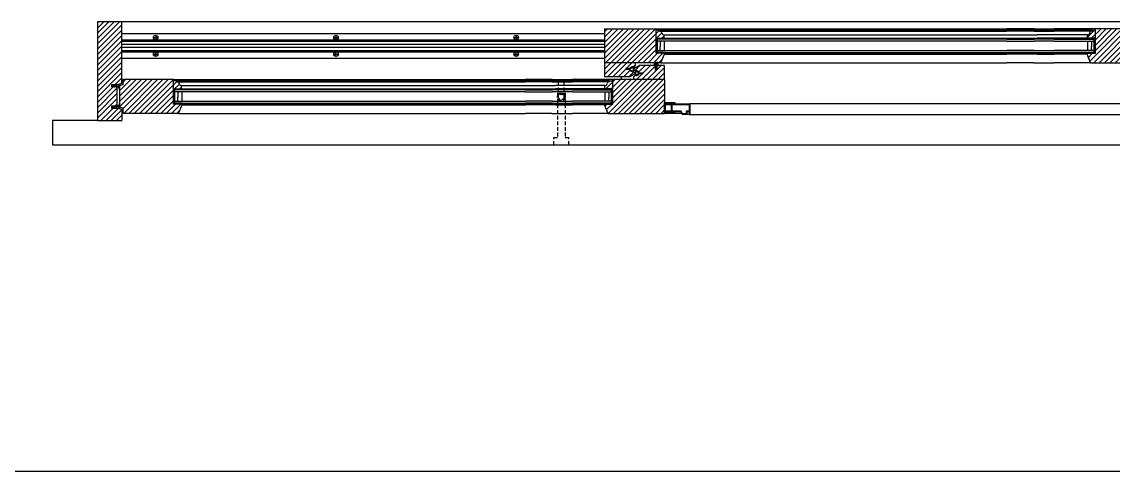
# Model space of a CAD drawing. Header units: inches. Extents: x 1985 to 11287, y 379 to 3234.
# Drawn here: x 7955.9 to 8028.5, y 1856.8 to 1886.7 of the extents above; entities that cross this region are included whole.
import ezdxf

# ---------------------------------------------------------------- set-up
doc = ezdxf.new("R2010")
doc.units = ezdxf.units.IN
doc.header["$MEASUREMENT"] = 0
doc.linetypes.add('HIDDEN', pattern=[0.375, 0.25, -0.125])
for name, color, linetype in [('glass 99', 6, 'CONTINUOUS'), ('glazing tape 99', 7, 'CONTINUOUS'), ('hardware 99', 94, 'CONTINUOUS'), ('hatch 99', 1, 'CONTINUOUS'), ('screen 99', 4, 'CONTINUOUS'), ('separation 99', 3, 'CONTINUOUS'), ('weatherstripping 99', 5, 'CONTINUOUS'), ('wood detail 99', 7, 'CONTINUOUS')]:
    doc.layers.add(name, color=color, linetype=linetype)

msp = doc.modelspace()

# ---------------------------------------------------------------- hatches: boundary and pattern name
at = {"layer": 'glazing tape 99'}
h = msp.add_hatch(color=7, dxfattribs=at)
h.paths.add_polyline_path([(7998.142768, 1885.609675), (7998.642768, 1885.609675), (7998.642768, 1885.547175), (7998.142768, 1885.547175)])
h.paths.add_polyline_path([(7998.166268, 1884.672175), (7998.666268, 1884.672175), (7998.666268, 1884.609675), (7998.166268, 1884.609675)])
h = msp.add_hatch(color=7, dxfattribs=at)
h.paths.add_polyline_path([(8026.814767, 1885.609675), (8027.314767, 1885.609675), (8027.314767, 1885.547175), (8026.814767, 1885.547175)])
h.paths.add_polyline_path([(8026.791267, 1884.672175), (8027.291267, 1884.672175), (8027.291267, 1884.609675), (8026.791267, 1884.609675)])
h = msp.add_hatch(color=7, dxfattribs=at)
h.paths.add_polyline_path([(7966.01777, 1882.234675), (7966.51777, 1882.234675), (7966.51777, 1882.172175), (7966.01777, 1882.172175)])
h.paths.add_polyline_path([(7966.04127, 1881.297175), (7966.54127, 1881.297175), (7966.54127, 1881.234675), (7966.04127, 1881.234675)])
h = msp.add_hatch(color=7, dxfattribs=at)
h.paths.add_polyline_path([(7994.689768, 1882.234675), (7995.189768, 1882.234675), (7995.189768, 1882.172175), (7994.689768, 1882.172175)])
h.paths.add_polyline_path([(7994.666268, 1881.297175), (7995.166268, 1881.297175), (7995.166268, 1881.234675), (7994.666268, 1881.234675)])
at = {"layer": 'hatch 99'}
h = msp.add_hatch(dxfattribs=at)
h.set_pattern_fill('ANSI31', color=256, scale=2, style=0)
h.set_pattern_definition([(45, (8350.0272, 631.02632), (-0.176776695, 0.176776695), [])])
h.paths.add_polyline_path([(7962.54127, 1886.703425), (7960.91627, 1886.703425), (7960.91627, 1880.140925), (7962.54127, 1880.140925), (7962.54127, 1880.8753), (7962.21327, 1880.966175), (7961.943116, 1880.966175), (7961.85377, 1880.966175), (7961.85377, 1881.091175), (7962.21327, 1881.091175), (7962.21327, 1882.378175), (7961.85377, 1882.378175), (7961.85377, 1882.503175), (7962.21327, 1882.503175), (7962.54127, 1882.59405), (7962.54127, 1882.859675)])
h.paths.add_polyline_path([(7965.978756, 1882.859675), (7962.60377, 1882.859675), (7962.60377, 1882.515928), (7962.38177, 1882.453418), (7962.38177, 1881.015933), (7962.60377, 1880.953423), (7962.60377, 1880.609675), (7966.300198, 1880.609675), (7966.54127, 1881.172175), (7966.54127, 1881.234675), (7965.978756, 1881.234675)])
h.paths.add_polyline_path([(7966.51777, 1882.461175, -0.375199902), (7966.36152, 1882.586175, 0.350781059), (7966.218392, 1882.711175), (7966.20527, 1882.711175), (7966.20527, 1882.773675), (7965.978756, 1882.773675), (7965.978756, 1882.234675), (7966.51777, 1882.234675)], flags=17)
h = msp.add_hatch(dxfattribs=at)
h.set_pattern_fill('ANSI31', color=256, scale=2, style=0)
h.set_pattern_definition([(45, (8350.0272, 627.41917), (-0.176776695, 0.176776695), [])])
h.paths.add_polyline_path([(7998.642768, 1885.836175, -0.375199902), (7998.486518, 1885.961175, 0.350781059), (7998.34339, 1886.086175), (7998.330268, 1886.086175), (7998.330268, 1886.148675), (7998.103754, 1886.148675), (7998.103754, 1885.609675), (7998.642768, 1885.609675)], flags=17)
h.paths.add_polyline_path([(7998.103754, 1886.234675), (7994.666268, 1886.234675), (7994.666268, 1883.984675), (7998.425197, 1883.984675), (7998.666268, 1884.547175), (7998.666268, 1884.609675), (7998.103754, 1884.609675)])
h.paths.add_polyline_path([(7996.728768, 1883.797179), (7996.728768, 1883.984675), (7994.666268, 1883.984675), (7994.666268, 1883.047175), (7996.353762, 1883.047175), (7996.728768, 1883.263686), (7996.728768, 1883.313923), (7996.364383, 1883.524301), (7996.083058, 1883.524301), (7996.083058, 1883.586801), (7996.364382, 1883.586801)])
h.paths.add_polyline_path([(7998.666268, 1883.797175), (7998.153916, 1883.797175), (7998.153916, 1883.483569), (7998.059916, 1883.483569), (7998.059916, 1883.797175), (7996.978762, 1883.797175), (7996.603768, 1883.580673), (7996.603768, 1883.530429), (7996.968149, 1883.320054), (7997.249478, 1883.320054), (7997.249478, 1883.257554), (7996.968149, 1883.257554), (7996.603768, 1883.047179), (7996.603768, 1882.859675), (7998.666268, 1882.859675)])
h.paths.add_polyline_path([(7998.666268, 1882.859675), (7995.228783, 1882.859675), (7995.228783, 1881.234675), (7994.666268, 1881.234675), (7994.666268, 1881.172175), (7994.90734, 1880.609675), (7998.666268, 1880.609675)])
h.paths.add_polyline_path([(7995.228783, 1882.773675), (7994.998968, 1882.773675), (7994.998968, 1882.711175), (7994.986705, 1882.711175, 0.35125577), (7994.846498, 1882.588987, -0.380557848), (7994.689768, 1882.461175), (7994.689768, 1882.234675), (7995.228783, 1882.234675)], flags=17)
h = msp.add_hatch(dxfattribs=at)
h.set_pattern_fill('ANSI31', color=256, scale=2, style=0)
h.set_pattern_definition([(45, (-786.7873, -2347.63875), (-0.176776695, 0.176776695), [])])
h.paths.add_polyline_path([(8027.353781, 1886.148675), (8027.123967, 1886.148675), (8027.123967, 1886.086175), (8027.111704, 1886.086175, 0.35125577), (8026.971496, 1885.963987, -0.380557848), (8026.814767, 1885.836175), (8026.814767, 1885.609675), (8027.353781, 1885.609675)], flags=17)
h.paths.add_polyline_path([(8030.013267, 1885.547175), (8030.888267, 1885.547175), (8030.888267, 1885.828418), (8030.666267, 1885.890928), (8030.666267, 1886.234675), (8027.353781, 1886.234675), (8027.353781, 1884.609675), (8026.791267, 1884.609675), (8026.791267, 1884.547175), (8027.032338, 1883.984675), (8030.666267, 1883.984675), (8030.666267, 1884.328423), (8030.888267, 1884.390933), (8030.888267, 1884.672175), (8030.013267, 1884.672175)])
at = {"layer": 'screen 99'}
msp.add_hatch(color=256, dxfattribs=at).paths.add_polyline_path([(7998.666268, 1881.328425), (7999.353768, 1881.328425), (7999.353768, 1881.265925), (7998.728768, 1881.265925), (7998.728768, 1880.703425), (7999.353768, 1880.703425), (7999.353768, 1880.640925), (7998.666268, 1880.640925)])
h = msp.add_hatch(color=256, dxfattribs=at)
h.paths.add_polyline_path([(8000.350768, 1881.252675), (8000.350768, 1880.530675), (8000.307268, 1880.530675), (8000.307268, 1880.716675), (8000.157268, 1880.716675), (8000.157268, 1880.530675), (7999.847156, 1880.530675), (7999.739768, 1880.716675), (7998.728768, 1880.716675), (7998.728768, 1880.760175), (7999.098768, 1880.760175), (7999.098768, 1881.209175), (7998.728768, 1881.209175), (7998.728768, 1881.252675)])
h.paths.add_polyline_path([(8000.307268, 1881.209175), (7999.142268, 1881.209175), (7999.142268, 1880.760175), (7999.764883, 1880.760175), (7999.87227, 1880.574175), (8000.113768, 1880.574175), (8000.113768, 1880.760175), (8000.307268, 1880.760175)], flags=16)
at = {"layer": 'weatherstripping 99'}
h = msp.add_hatch(dxfattribs=at)
h.set_pattern_fill('ANSI36', color=256, scale=0.125, angle=315, style=0)
h.set_pattern_definition([(90, (9588.219368, 2071.619478), (-0.015625, 0.02734375), [0.0390625, -0.0078125, 0, -0.0078125])])
h.paths.add_polyline_path([(7997.997416, 1883.981509), (7997.997416, 1883.827069), (7998.247416, 1883.827069), (7998.247416, 1883.994611)])
msp.add_hatch(color=256, dxfattribs=at).paths.add_polyline_path([(7997.997416, 1883.827069), (7997.997416, 1883.796095), (7998.092937, 1883.796077), (7998.122664, 1883.762487), (7998.122664, 1883.702693), (7998.060416, 1883.746229), (7998.060416, 1883.717932), (7998.122664, 1883.674396), (7998.122664, 1883.595508), (7998.060416, 1883.639044), (7998.060416, 1883.610747), (7998.139164, 1883.544222), (7998.153916, 1883.544222), (7998.153916, 1883.796065), (7998.247416, 1883.796047), (7998.247416, 1883.827069)])

# ---------------------------------------------------------------- linework, layer by layer
at = {"layer": 'glass 99', "color": 6}
for p, q in [((8021.462163, 1885.547175), (7998.142768, 1885.547175)), ((7998.197454, 1884.672175), (7998.197454, 1885.547175)), ((8021.462163, 1885.422175), (7998.197454, 1885.422175)), ((7998.380762, 1885.392184), (7998.488545, 1885.422175)), ((7998.645143, 1885.422175), (7998.645143, 1884.797175)), ((8021.462163, 1885.547175), (8023.276399, 1885.547175)), ((8021.462163, 1885.422175), (8023.276399, 1885.422175)), ((8024.608492, 1885.547175), (8023.276399, 1885.547175)), ((8024.608492, 1885.422175), (8023.276399, 1885.422175)), ((8024.608492, 1885.547175), (8027.314767, 1885.547175)), ((8024.608492, 1885.422175), (8027.260081, 1885.422175)), ((8026.814767, 1885.422175), (8026.814767, 1884.797175)), ((8027.079147, 1885.392184), (8026.971364, 1885.422175)), ((8027.260081, 1884.672175), (8027.260081, 1885.547175)), ((7998.197454, 1884.797175), (8021.462163, 1884.797175)), ((7998.380762, 1885.392184), (7998.380762, 1885.047175)), ((7998.380762, 1884.827167), (7998.380762, 1885.047175)), ((7998.380762, 1884.827167), (7998.488545, 1884.797175)), ((8023.276399, 1884.797175), (8021.462163, 1884.797175)), ((8023.276399, 1884.797175), (8024.608492, 1884.797175)), ((8027.260081, 1884.797175), (8024.608492, 1884.797175)), ((8027.079147, 1884.827167), (8026.971364, 1884.797175)), ((8027.079147, 1885.392184), (8027.079147, 1885.047175)), ((8027.079147, 1884.827167), (8027.079147, 1885.047175)), ((7998.166268, 1884.672175), (8021.462163, 1884.672175)), ((8023.276399, 1884.672175), (8021.462163, 1884.672175)), ((8023.276399, 1884.672175), (8024.608492, 1884.672175)), ((8027.291267, 1884.672175), (8024.608492, 1884.672175)), ((7989.399664, 1882.172175), (7966.01777, 1882.172175)), ((7966.072456, 1881.297175), (7966.072456, 1882.172175)), ((7989.399664, 1882.047175), (7966.072456, 1882.047175)), ((7966.255764, 1882.017184), (7966.363547, 1882.047175)), ((7966.255764, 1882.017184), (7966.255764, 1881.672175)), ((7966.520144, 1882.047175), (7966.520144, 1881.422175)), ((7989.399664, 1882.172175), (7991.213901, 1882.172175)), ((7989.399664, 1882.047175), (7991.213901, 1882.047175)), ((7992.545994, 1882.172175), (7991.213901, 1882.172175)), ((7992.545994, 1882.047175), (7991.213901, 1882.047175)), ((7992.545994, 1882.172175), (7995.189768, 1882.172175)), ((7992.545994, 1882.047175), (7995.135083, 1882.047175)), ((7994.689768, 1882.047175), (7994.689768, 1881.422175)), ((7994.954149, 1882.017184), (7994.846366, 1882.047175)), ((7994.954149, 1882.017184), (7994.954149, 1881.672175)), ((7995.135083, 1881.297175), (7995.135083, 1882.172175)), ((7966.04127, 1881.297175), (7989.399664, 1881.297175)), ((7966.072456, 1881.422175), (7989.399664, 1881.422175)), ((7966.255764, 1881.452167), (7966.255764, 1881.672175)), ((7966.255764, 1881.452167), (7966.363547, 1881.422175)), ((7991.213901, 1881.422175), (7989.399664, 1881.422175)), ((7991.213901, 1881.297175), (7989.399664, 1881.297175)), ((7991.213901, 1881.422175), (7992.545994, 1881.422175)), ((7991.213901, 1881.297175), (7992.545994, 1881.297175)), ((7995.135083, 1881.422175), (7992.545994, 1881.422175)), ((7995.166268, 1881.297175), (7992.545994, 1881.297175)), ((7994.954149, 1881.452167), (7994.846366, 1881.422175)), ((7994.954149, 1881.452167), (7994.954149, 1881.672175))]:
    msp.add_line(p, q, dxfattribs=at)
at = {"layer": 'glazing tape 99', "color": 7}
for p, q in [((7998.142768, 1885.609675), (7998.142768, 1885.547175)), ((7998.642768, 1885.609675), (7998.642768, 1885.547175)), ((8026.814767, 1885.609675), (8026.814767, 1885.547175)), ((8027.314767, 1885.609675), (8027.314767, 1885.547175)), ((7966.01777, 1882.234675), (7966.01777, 1882.172175)), ((7966.51777, 1882.234675), (7966.51777, 1882.172175)), ((7994.689768, 1882.234675), (7994.689768, 1882.172175)), ((7995.189768, 1882.234675), (7995.189768, 1882.172175))]:
    msp.add_line(p, q, dxfattribs=at)
at = {"layer": 'glazing tape 99'}
for p, q in [((7998.642768, 1885.547175), (7998.142768, 1885.547175)), ((8027.314767, 1885.547175), (8026.814767, 1885.547175)), ((7998.166268, 1884.672175), (7998.166268, 1884.609675)), ((7998.666268, 1884.672175), (7998.166268, 1884.672175)), ((7998.666268, 1884.672175), (7998.666268, 1884.609675)), ((8026.791267, 1884.672175), (8027.291267, 1884.672175)), ((8026.791267, 1884.672175), (8026.791267, 1884.609675)), ((8027.291267, 1884.672175), (8027.291267, 1884.609675)), ((7966.51777, 1882.172175), (7966.01777, 1882.172175)), ((7995.189768, 1882.172175), (7994.689768, 1882.172175)), ((7966.04127, 1881.297175), (7966.04127, 1881.234675)), ((7966.54127, 1881.297175), (7966.04127, 1881.297175)), ((7966.54127, 1881.297175), (7966.54127, 1881.234675)), ((7994.666268, 1881.297175), (7995.166268, 1881.297175)), ((7994.666268, 1881.297175), (7994.666268, 1881.234675)), ((7995.166268, 1881.297175), (7995.166268, 1881.234675))]:
    msp.add_line(p, q, dxfattribs=at)
at = {"layer": 'hardware 99'}
for p, q in [((7962.54127, 1885.934675), (7994.666268, 1885.934675)), ((7962.54127, 1885.514675), (7994.666268, 1885.514675)), ((7962.54127, 1885.424675), (7994.666268, 1885.424675)), ((7964.64127, 1885.664675), (7964.94127, 1885.664675)), ((7964.79127, 1885.814675), (7964.79127, 1885.514675)), ((7976.64127, 1885.664675), (7976.94127, 1885.664675)), ((7976.79127, 1885.814675), (7976.79127, 1885.514675)), ((7988.64127, 1885.664675), (7988.94127, 1885.664675)), ((7988.79127, 1885.814675), (7988.79127, 1885.514675)), ((7962.54127, 1885.209675), (7994.666268, 1885.209675)), ((7962.54127, 1885.009675), (7994.666268, 1885.009675)), ((7962.54127, 1884.794675), (7994.666268, 1884.794675)), ((7962.54127, 1884.704675), (7994.666268, 1884.704675)), ((7964.79127, 1884.404675), (7964.79127, 1884.704675)), ((7976.79127, 1884.404675), (7976.79127, 1884.704675)), ((7988.79127, 1884.404675), (7988.79127, 1884.704675)), ((7962.54127, 1884.284675), (7994.666268, 1884.284675)), ((7964.64127, 1884.554675), (7964.94127, 1884.554675)), ((7976.64127, 1884.554675), (7976.94127, 1884.554675)), ((7988.64127, 1884.554675), (7988.94127, 1884.554675))]:
    msp.add_line(p, q, dxfattribs=at)
for centre in [(7964.79127, 1885.664675), (7976.79127, 1885.664675), (7988.79127, 1885.664675), (7964.79127, 1884.554675), (7976.79127, 1884.554675), (7988.79127, 1884.554675)]:
    msp.add_circle(centre, 0.15, dxfattribs=at)
at = {"layer": 'screen 99'}
for p, q in [((7998.666268, 1880.640925), (7998.666268, 1881.328425)), ((7998.666268, 1881.328425), (7999.353768, 1881.328425)), ((7998.728768, 1880.703425), (7998.728768, 1881.265925)), ((7998.728768, 1881.265925), (7999.353768, 1881.265925)), ((7998.728768, 1881.252675), (8000.350768, 1881.252675)), ((7998.728768, 1881.209175), (7998.728768, 1881.252675)), ((7998.728768, 1881.209175), (7999.098768, 1881.209175)), ((7999.098768, 1881.209175), (7999.098768, 1880.760175)), ((7999.142268, 1881.209175), (8000.307268, 1881.209175)), ((7999.142268, 1881.209175), (7999.142268, 1880.760175)), ((7999.353768, 1881.328425), (7999.353768, 1881.265925)), ((8000.307268, 1881.209175), (8000.307268, 1880.760175)), ((8000.350768, 1881.252675), (8000.350768, 1880.530675)), ((8031.106768, 1881.252675), (8000.350768, 1881.252675)), ((7998.666268, 1880.640925), (7999.353768, 1880.640925)), ((7999.801545, 1880.609675), (7998.666268, 1880.609675)), ((7999.098768, 1880.760175), (7998.728768, 1880.760175)), ((7998.728768, 1880.716675), (7998.728768, 1880.760175)), ((7999.739768, 1880.716675), (7998.728768, 1880.716675)), ((7998.728768, 1880.703425), (7999.353768, 1880.703425)), ((7999.764883, 1880.760175), (7999.142268, 1880.760175)), ((7999.353768, 1880.640925), (7999.353768, 1880.703425)), ((7999.739768, 1880.716675), (7999.847156, 1880.530675)), ((7999.764883, 1880.760175), (7999.87227, 1880.574175)), ((8000.157268, 1880.530675), (7999.847156, 1880.530675)), ((8000.113768, 1880.574175), (7999.87227, 1880.574175)), ((8000.113768, 1880.760175), (8000.113768, 1880.574175)), ((8000.307268, 1880.760175), (8000.113768, 1880.760175)), ((8000.157268, 1880.716675), (8000.157268, 1880.530675)), ((8000.307268, 1880.716675), (8000.157268, 1880.716675)), ((8000.307268, 1880.530675), (8000.157268, 1880.530675)), ((8000.307268, 1880.716675), (8000.307268, 1880.530675)), ((8000.307268, 1880.530675), (8000.350768, 1880.530675)), ((8000.350768, 1880.530675), (8031.106768, 1880.530675))]:
    msp.add_line(p, q, dxfattribs=at)
at = {"layer": 'separation 99'}
msp.add_line((7876.573778, 1856.798245), (8395.463335, 1856.798245), dxfattribs=at)
at = {"layer": 'weatherstripping 99'}
for p, q in [((7997.997416, 1883.796095), (7997.997416, 1883.994611)), ((7998.247416, 1883.994611), (7997.997416, 1883.994611)), ((7998.247416, 1883.796047), (7998.247416, 1883.994611)), ((7996.083058, 1883.555551), (7996.364308, 1883.555551)), ((7997.249478, 1883.288804), (7996.968228, 1883.288804)), ((7998.247416, 1883.827069), (7997.997416, 1883.827069)), ((7997.997416, 1883.796095), (7998.092937, 1883.796077)), ((7998.122664, 1883.702693), (7998.060416, 1883.746229)), ((7998.060416, 1883.717932), (7998.060416, 1883.746229)), ((7998.122664, 1883.674396), (7998.060416, 1883.717932)), ((7998.122664, 1883.595508), (7998.060416, 1883.639044)), ((7998.060416, 1883.610747), (7998.060416, 1883.639044)), ((7998.139164, 1883.544222), (7998.060416, 1883.610747)), ((7998.092937, 1883.796077), (7998.122664, 1883.762487)), ((7998.122664, 1883.762487), (7998.122664, 1883.702693)), ((7998.122664, 1883.674396), (7998.122664, 1883.595508)), ((7998.139164, 1883.544222), (7998.153916, 1883.544222)), ((7998.153916, 1883.544222), (7998.139164, 1883.544222)), ((7998.153916, 1883.796065), (7998.247416, 1883.796047)), ((7998.153916, 1883.796065), (7998.153916, 1883.544222)), ((7961.943213, 1882.503175), (7962.232443, 1882.503175)), ((7961.943213, 1882.503175), (7961.943213, 1882.440175)), ((7962.232443, 1882.503175), (7962.423304, 1882.561367)), ((7962.423304, 1882.561367), (7962.333866, 1882.503175)), ((7961.943213, 1882.440175), (7962.001483, 1882.381906)), ((7961.98564, 1882.440175), (7962.070374, 1882.440175)), ((7961.98564, 1882.440175), (7962.043909, 1882.381906)), ((7962.001483, 1882.381906), (7962.043909, 1882.381906)), ((7962.070374, 1882.440175), (7962.128643, 1882.381906)), ((7962.1128, 1882.440175), (7962.213213, 1882.440175)), ((7962.1128, 1882.440175), (7962.17107, 1882.381906)), ((7962.128643, 1882.381906), (7962.17107, 1882.381906)), ((7962.213213, 1882.440175), (7962.213213, 1882.401906)), ((7962.233213, 1882.381906), (7962.253213, 1882.381906)), ((7962.273213, 1882.440175), (7962.273213, 1882.401906)), ((7962.376098, 1882.203175), (7962.348958, 1882.306686)), ((7962.376098, 1882.451051), (7962.376098, 1882.203175)), ((7961.943116, 1881.029175), (7962.001385, 1881.087444)), ((7961.985543, 1881.029175), (7962.043812, 1881.087444)), ((7962.001385, 1881.087444), (7962.043812, 1881.087444)), ((7962.070277, 1881.029175), (7962.128546, 1881.087444)), ((7962.112703, 1881.029175), (7962.170972, 1881.087444)), ((7962.128546, 1881.087444), (7962.170972, 1881.087444)), ((7962.213116, 1881.029175), (7962.213116, 1881.067444)), ((7962.233116, 1881.087444), (7962.253116, 1881.087444)), ((7962.273116, 1881.029175), (7962.273116, 1881.067444)), ((7962.376001, 1881.266175), (7962.348861, 1881.162665)), ((7962.376001, 1881.0183), (7962.376001, 1881.266175)), ((7961.943116, 1880.966175), (7961.943116, 1881.029175)), ((7961.943116, 1880.966175), (7962.232346, 1880.966175)), ((7961.985543, 1881.029175), (7962.070277, 1881.029175)), ((7962.112703, 1881.029175), (7962.213116, 1881.029175)), ((7962.232346, 1880.966175), (7962.423214, 1880.908009)), ((7962.423214, 1880.908009), (7962.333769, 1880.966175))]:
    msp.add_line(p, q, dxfattribs=at)
for centre, radius, start, end in [((7996.520558, 1883.555551), 0.15625, 94.19804756, 265.80195244), ((7996.513695, 1883.64905), 0.0625, 29.91128578, 94.19804756), ((7996.513695, 1883.462053), 0.0625, 265.80195244, 330.08871422), ((7996.351171, 1883.555551), 0.25, 330.08871422, 29.91128578), ((7996.981366, 1883.288804), 0.25, 150.08871422, 209.91128578), ((7996.818841, 1883.382303), 0.0625, 85.80195244, 150.08871422), ((7996.811978, 1883.288804), 0.15625, 274.19804756, 85.80195244), ((7962.318549, 1882.447595), 0.057652, 3.43645262, 74.59278822), ((7996.818841, 1883.195306), 0.0625, 209.91128578, 274.19804756), ((7962.233213, 1882.401906), 0.02, 180, 270), ((7962.253213, 1882.401906), 0.02, 270, 0), ((7962.14995, 1882.281999), 0.200534, 7.07143713, 52.07143713), ((7962.233116, 1881.067444), 0.02, 90, 180), ((7962.253116, 1881.067444), 0.02, 0, 90), ((7962.149852, 1881.187352), 0.200534, 307.92856287, 352.92856287), ((7962.318452, 1881.021756), 0.057652, 285.40721178, 356.56354738)]:
    msp.add_arc(centre, radius, start, end, dxfattribs=at)
at = {"layer": 'wood detail 99', "color": 0}
for p, q in [((7960.91627, 1886.703425), (7960.91627, 1880.140925)), ((7962.54127, 1886.703425), (7960.91627, 1886.703425)), ((7960.91627, 1886.234675), (7960.91627, 1884.422175)), ((7960.91627, 1886.234675), (7960.91627, 1884.422175)), ((7962.54127, 1882.59405), (7962.54127, 1886.703425)), ((8030.666267, 1886.234675), (8027.353781, 1886.234675)), ((7960.91627, 1885.297175), (7960.91627, 1884.422175)), ((7960.91627, 1885.297175), (7960.91627, 1884.422175)), ((7998.425197, 1883.984675), (7994.666268, 1883.984675)), ((7998.425197, 1883.984675), (7994.666268, 1883.984675)), ((8027.032338, 1883.984675), (8030.666267, 1883.984675)), ((7998.059916, 1883.797175), (7996.978762, 1883.797175)), ((7998.666268, 1883.797175), (7998.153915, 1883.797175)), ((7996.353762, 1883.047175), (7994.666268, 1883.047175)), ((7998.666268, 1882.859675), (7995.228783, 1882.859675)), ((7998.666268, 1882.859675), (7995.228783, 1882.859675)), ((7966.300198, 1880.609675), (7962.60377, 1880.609675)), ((7994.90734, 1880.609675), (7998.666268, 1880.609675))]:
    msp.add_line(p, q, dxfattribs=at)
at = {"layer": 'wood detail 99'}
for p, q in [((8030.791267, 1886.703425), (7962.54127, 1886.703425)), ((7994.666268, 1886.234675), (7994.666268, 1883.984675)), ((7994.666268, 1886.234675), (7998.103754, 1886.234675)), ((7998.103754, 1886.234675), (8021.462163, 1886.234675)), ((7998.330268, 1886.148675), (8021.462163, 1886.148675)), ((8023.276399, 1886.234675), (8021.462163, 1886.234675)), ((8023.249613, 1886.148675), (8021.462163, 1886.148675)), ((8023.249613, 1886.148675), (8024.608492, 1886.148675)), ((8023.276399, 1886.234675), (8024.608492, 1886.234675)), ((8027.353781, 1886.234675), (8024.608492, 1886.234675)), ((8027.123967, 1886.148675), (8024.608492, 1886.148675)), ((7998.330268, 1886.086175), (8021.462163, 1886.086175)), ((7998.642768, 1885.836175), (8021.462163, 1885.836175)), ((7998.642768, 1885.609675), (8021.462163, 1885.609675)), ((8023.249613, 1886.086175), (8021.462163, 1886.086175)), ((8021.462163, 1885.836175), (8023.472828, 1885.836175)), ((8021.462163, 1885.609675), (8023.472828, 1885.609675)), ((8023.249613, 1886.086175), (8024.608492, 1886.086175)), ((8024.608492, 1885.836175), (8023.472828, 1885.836175)), ((8024.608492, 1885.609675), (8023.472828, 1885.609675)), ((8027.123967, 1886.086175), (8024.608492, 1886.086175)), ((8026.814767, 1885.836175), (8024.608492, 1885.836175)), ((8026.814767, 1885.609675), (8024.608492, 1885.609675)), ((7994.666268, 1883.984675), (7994.666268, 1883.047175)), ((7996.728768, 1883.797179), (7996.728768, 1883.984675)), ((7998.666268, 1884.609675), (7998.103754, 1884.609675)), ((7998.425197, 1883.984675), (8021.462163, 1883.984675)), ((7998.666268, 1884.547175), (7998.666268, 1884.609675)), ((8021.462163, 1884.609675), (7998.666268, 1884.609675)), ((8021.462163, 1884.609675), (8023.472828, 1884.609675)), ((8023.231756, 1883.984675), (8021.462163, 1883.984675)), ((8023.231756, 1883.984675), (8024.608492, 1883.984675)), ((8024.608492, 1884.609675), (8023.472828, 1884.609675)), ((8024.608492, 1884.609675), (8026.791267, 1884.609675)), ((8027.032338, 1883.984675), (8024.608492, 1883.984675)), ((8026.791267, 1884.609675), (8027.353781, 1884.609675)), ((8026.791267, 1884.547175), (8026.791267, 1884.609675)), ((7996.083058, 1883.586801), (7996.083058, 1883.524301)), ((7996.310256, 1883.555551), (7996.728768, 1883.797179)), ((7996.310256, 1883.555551), (7996.728768, 1883.313923)), ((7996.310256, 1883.555551), (7996.728768, 1883.313923)), ((7996.728768, 1883.263686), (7996.353762, 1883.047175)), ((7996.728768, 1883.263686), (7996.353762, 1883.047175)), ((7996.603768, 1883.580673), (7996.978762, 1883.797175)), ((7996.603768, 1883.530429), (7996.603768, 1883.580673)), ((7996.603768, 1883.530429), (7996.603768, 1883.580673)), ((7996.603768, 1883.530432), (7996.603768, 1883.58067)), ((7996.603768, 1883.530429), (7997.022276, 1883.288804)), ((7996.603768, 1883.530429), (7996.968149, 1883.320054)), ((7997.022276, 1883.288804), (7996.603768, 1883.047179)), ((7996.968149, 1883.257554), (7996.603768, 1883.047179)), ((7996.666267, 1883.616757), (7996.666267, 1883.761094)), ((7996.728768, 1883.313923), (7996.728768, 1883.263686)), ((7996.728768, 1883.313923), (7996.728768, 1883.263686)), ((7997.249478, 1883.257554), (7997.249478, 1883.320054)), ((7998.059916, 1883.483569), (7998.059916, 1883.797175)), ((7998.153915, 1883.797175), (7998.153916, 1883.544222)), ((7998.153916, 1883.483569), (7998.153916, 1883.796065)), ((7998.666268, 1882.859675), (7998.666268, 1883.797175)), ((7961.85377, 1882.503175), (7961.85377, 1882.378175)), ((7962.21327, 1882.503175), (7961.85377, 1882.503175)), ((7962.54127, 1882.59405), (7962.21327, 1882.503175)), ((7962.60377, 1882.515928), (7962.38177, 1882.453418)), ((7962.54127, 1882.859675), (7962.54127, 1882.59405)), ((7965.978756, 1882.859675), (7962.60377, 1882.859675)), ((7962.60377, 1882.859675), (7962.60377, 1882.515928)), ((7965.978756, 1882.859675), (7989.399664, 1882.859675)), ((7966.20527, 1882.773675), (7989.399664, 1882.773675)), ((7966.20527, 1882.711175), (7989.399664, 1882.711175)), ((7991.213901, 1882.859675), (7989.399664, 1882.859675)), ((7991.187115, 1882.773675), (7989.399664, 1882.773675)), ((7991.187115, 1882.711175), (7989.399664, 1882.711175)), ((7991.187115, 1882.773675), (7992.545994, 1882.773675)), ((7991.187115, 1882.711175), (7992.545994, 1882.711175)), ((7991.213901, 1882.859675), (7992.545994, 1882.859675)), ((7995.228783, 1882.859675), (7992.545994, 1882.859675)), ((7994.998968, 1882.773675), (7992.545994, 1882.773675)), ((7994.998968, 1882.711175), (7992.545994, 1882.711175)), ((7995.791267, 1882.859675), (7995.791267, 1883.047175)), ((7996.603768, 1883.047179), (7996.603768, 1882.859675)), ((7998.666268, 1882.859675), (7998.666268, 1880.609675)), ((7962.21327, 1882.378175), (7961.85377, 1882.378175)), ((7962.21327, 1882.378175), (7962.21327, 1881.091175)), ((7962.38177, 1882.453418), (7962.38177, 1881.015933)), ((7962.38177, 1882.180944), (7962.38177, 1882.280694)), ((7966.51777, 1882.461175), (7989.399664, 1882.461175)), ((7966.51777, 1882.234675), (7989.399664, 1882.234675)), ((7989.399664, 1882.461175), (7991.410329, 1882.461175)), ((7989.399664, 1882.234675), (7991.410329, 1882.234675)), ((7992.545994, 1882.461175), (7991.410329, 1882.461175)), ((7992.545994, 1882.234675), (7991.410329, 1882.234675)), ((7994.689768, 1882.461175), (7992.545994, 1882.461175)), ((7994.689768, 1882.234675), (7992.545994, 1882.234675)), ((7961.85377, 1881.091175), (7961.85377, 1880.966175)), ((7962.21327, 1881.091175), (7961.85377, 1881.091175)), ((7966.54127, 1881.234675), (7965.978756, 1881.234675)), ((7966.54127, 1881.172175), (7966.54127, 1881.234675)), ((7989.399664, 1881.234675), (7966.54127, 1881.234675)), ((7989.399664, 1881.234675), (7991.410329, 1881.234675)), ((7992.545994, 1881.234675), (7991.410329, 1881.234675)), ((7992.545994, 1881.234675), (7994.666268, 1881.234675)), ((7994.666268, 1881.234675), (7995.228783, 1881.234675)), ((7994.666268, 1881.172175), (7994.666268, 1881.234675)), ((7962.21327, 1880.966175), (7961.85377, 1880.966175)), ((7962.54127, 1880.8753), (7962.21327, 1880.966175)), ((7962.60377, 1880.953423), (7962.38177, 1881.015933)), ((7962.54127, 1880.8753), (7962.54127, 1880.140925)), ((7962.60377, 1880.953423), (7962.60377, 1880.609675)), ((7966.300198, 1880.609675), (7989.399664, 1880.609675)), ((7991.169258, 1880.609675), (7989.399664, 1880.609675)), ((7991.169258, 1880.609675), (7992.545994, 1880.609675)), ((7994.90734, 1880.609675), (7992.545994, 1880.609675)), ((7960.91627, 1880.140925), (7957.91627, 1880.140925)), ((7957.91627, 1880.140925), (7957.91627, 1878.515925)), ((7960.91627, 1880.140925), (7962.54127, 1880.140925)), ((7960.91627, 1880.140925), (7960.91627, 1880.140925)), ((7957.91627, 1878.515925), (8071.478765, 1878.515925))]:
    msp.add_line(p, q, dxfattribs=at)
at = {"layer": 'wood detail 99', "color": 7}
for p, q in [((7998.103754, 1884.609675), (7998.103754, 1886.234675)), ((7998.330268, 1886.148675), (7998.103754, 1886.148675)), ((7998.330268, 1886.086175), (7998.330268, 1886.148675)), ((8027.123967, 1886.148675), (8027.353781, 1886.148675)), ((8027.123967, 1886.086175), (8027.123967, 1886.148675)), ((8027.353781, 1884.609675), (8027.353781, 1886.234675)), ((7998.103754, 1885.609675), (7998.642768, 1885.609675)), ((7998.642768, 1885.609675), (7998.642768, 1885.836175)), ((8026.814767, 1885.609675), (8026.814767, 1885.836175)), ((8027.353781, 1885.609675), (8026.814767, 1885.609675)), ((7998.425197, 1883.984675), (7998.666268, 1884.547175)), ((7998.666268, 1884.547175), (8021.462163, 1884.547175)), ((8023.472828, 1884.547175), (8021.462163, 1884.547175)), ((8023.472828, 1884.547175), (8024.608492, 1884.547175)), ((8026.791267, 1884.547175), (8024.608492, 1884.547175)), ((8027.032338, 1883.984675), (8026.791267, 1884.547175)), ((7996.364388, 1883.586801), (7996.083058, 1883.586801)), ((7996.364388, 1883.524301), (7996.083058, 1883.524301)), ((7996.968149, 1883.320054), (7997.249478, 1883.320054)), ((7996.968149, 1883.257554), (7997.249478, 1883.257554)), ((7998.153916, 1883.483569), (7998.059916, 1883.483569)), ((7965.978756, 1881.234675), (7965.978756, 1882.859675)), ((7966.20527, 1882.773675), (7965.978756, 1882.773675)), ((7966.20527, 1882.711175), (7966.20527, 1882.773675)), ((7994.998968, 1882.773675), (7995.228783, 1882.773675)), ((7994.998968, 1882.711175), (7994.998968, 1882.773675)), ((7995.228783, 1881.234675), (7995.228783, 1882.859675)), ((7965.978756, 1882.234675), (7966.51777, 1882.234675)), ((7966.51777, 1882.234675), (7966.51777, 1882.461175)), ((7994.689768, 1882.234675), (7994.689768, 1882.461175)), ((7995.228783, 1882.234675), (7994.689768, 1882.234675)), ((7966.300198, 1880.609675), (7966.54127, 1881.172175)), ((7966.54127, 1881.172175), (7989.399664, 1881.172175)), ((7991.410329, 1881.172175), (7989.399664, 1881.172175)), ((7991.410329, 1881.172175), (7992.545994, 1881.172175)), ((7994.666268, 1881.172175), (7992.545994, 1881.172175)), ((7994.90734, 1880.609675), (7994.666268, 1881.172175))]:
    msp.add_line(p, q, dxfattribs=at)
at = {"layer": 'wood detail 99', "color": 1, "linetype": 'HIDDEN'}
for p, q in [((7991.603767, 1881.703425), (7991.603767, 1882.734675)), ((7991.978767, 1881.703425), (7991.978767, 1882.734675)), ((7991.541267, 1881.953425), (7991.541267, 1879.015925)), ((7991.541267, 1881.953425), (7992.041267, 1881.953425)), ((7992.041267, 1881.953425), (7992.041267, 1879.015925)), ((7991.291267, 1879.015925), (7991.541267, 1879.015925)), ((7991.291267, 1878.515925), (7991.291267, 1879.015925)), ((7992.041267, 1879.015925), (7992.291267, 1879.015925)), ((7992.291267, 1878.515925), (7992.291267, 1879.015925))]:
    msp.add_line(p, q, dxfattribs=at)
for radius in [0.25, 0.1875]:
    msp.add_circle((7991.791267, 1881.703425), radius, dxfattribs=at)
at = {"layer": 'wood detail 99', "color": 7}
for centre, radius, start, end in [((7998.336829, 1885.93422), 0.152097, 10.20801971, 92.47236379), ((7998.636207, 1885.98813), 0.152097, 190.2080197, 272.47236379), ((8026.821328, 1885.98813), 0.152097, 267.52763621, 349.7919803), ((8027.117835, 1885.937603), 0.148699, 87.63677393, 170.87877352), ((7966.211831, 1882.55922), 0.152097, 10.20801971, 92.47236379), ((7966.511209, 1882.61313), 0.152097, 190.2080197, 272.47236379), ((7994.696329, 1882.61313), 0.152097, 267.52763621, 349.7919803), ((7994.992837, 1882.562603), 0.148699, 87.63677393, 170.87877352)]:
    msp.add_arc(centre, radius, start, end, dxfattribs=at)

doc.saveas('drawing.dxf')
